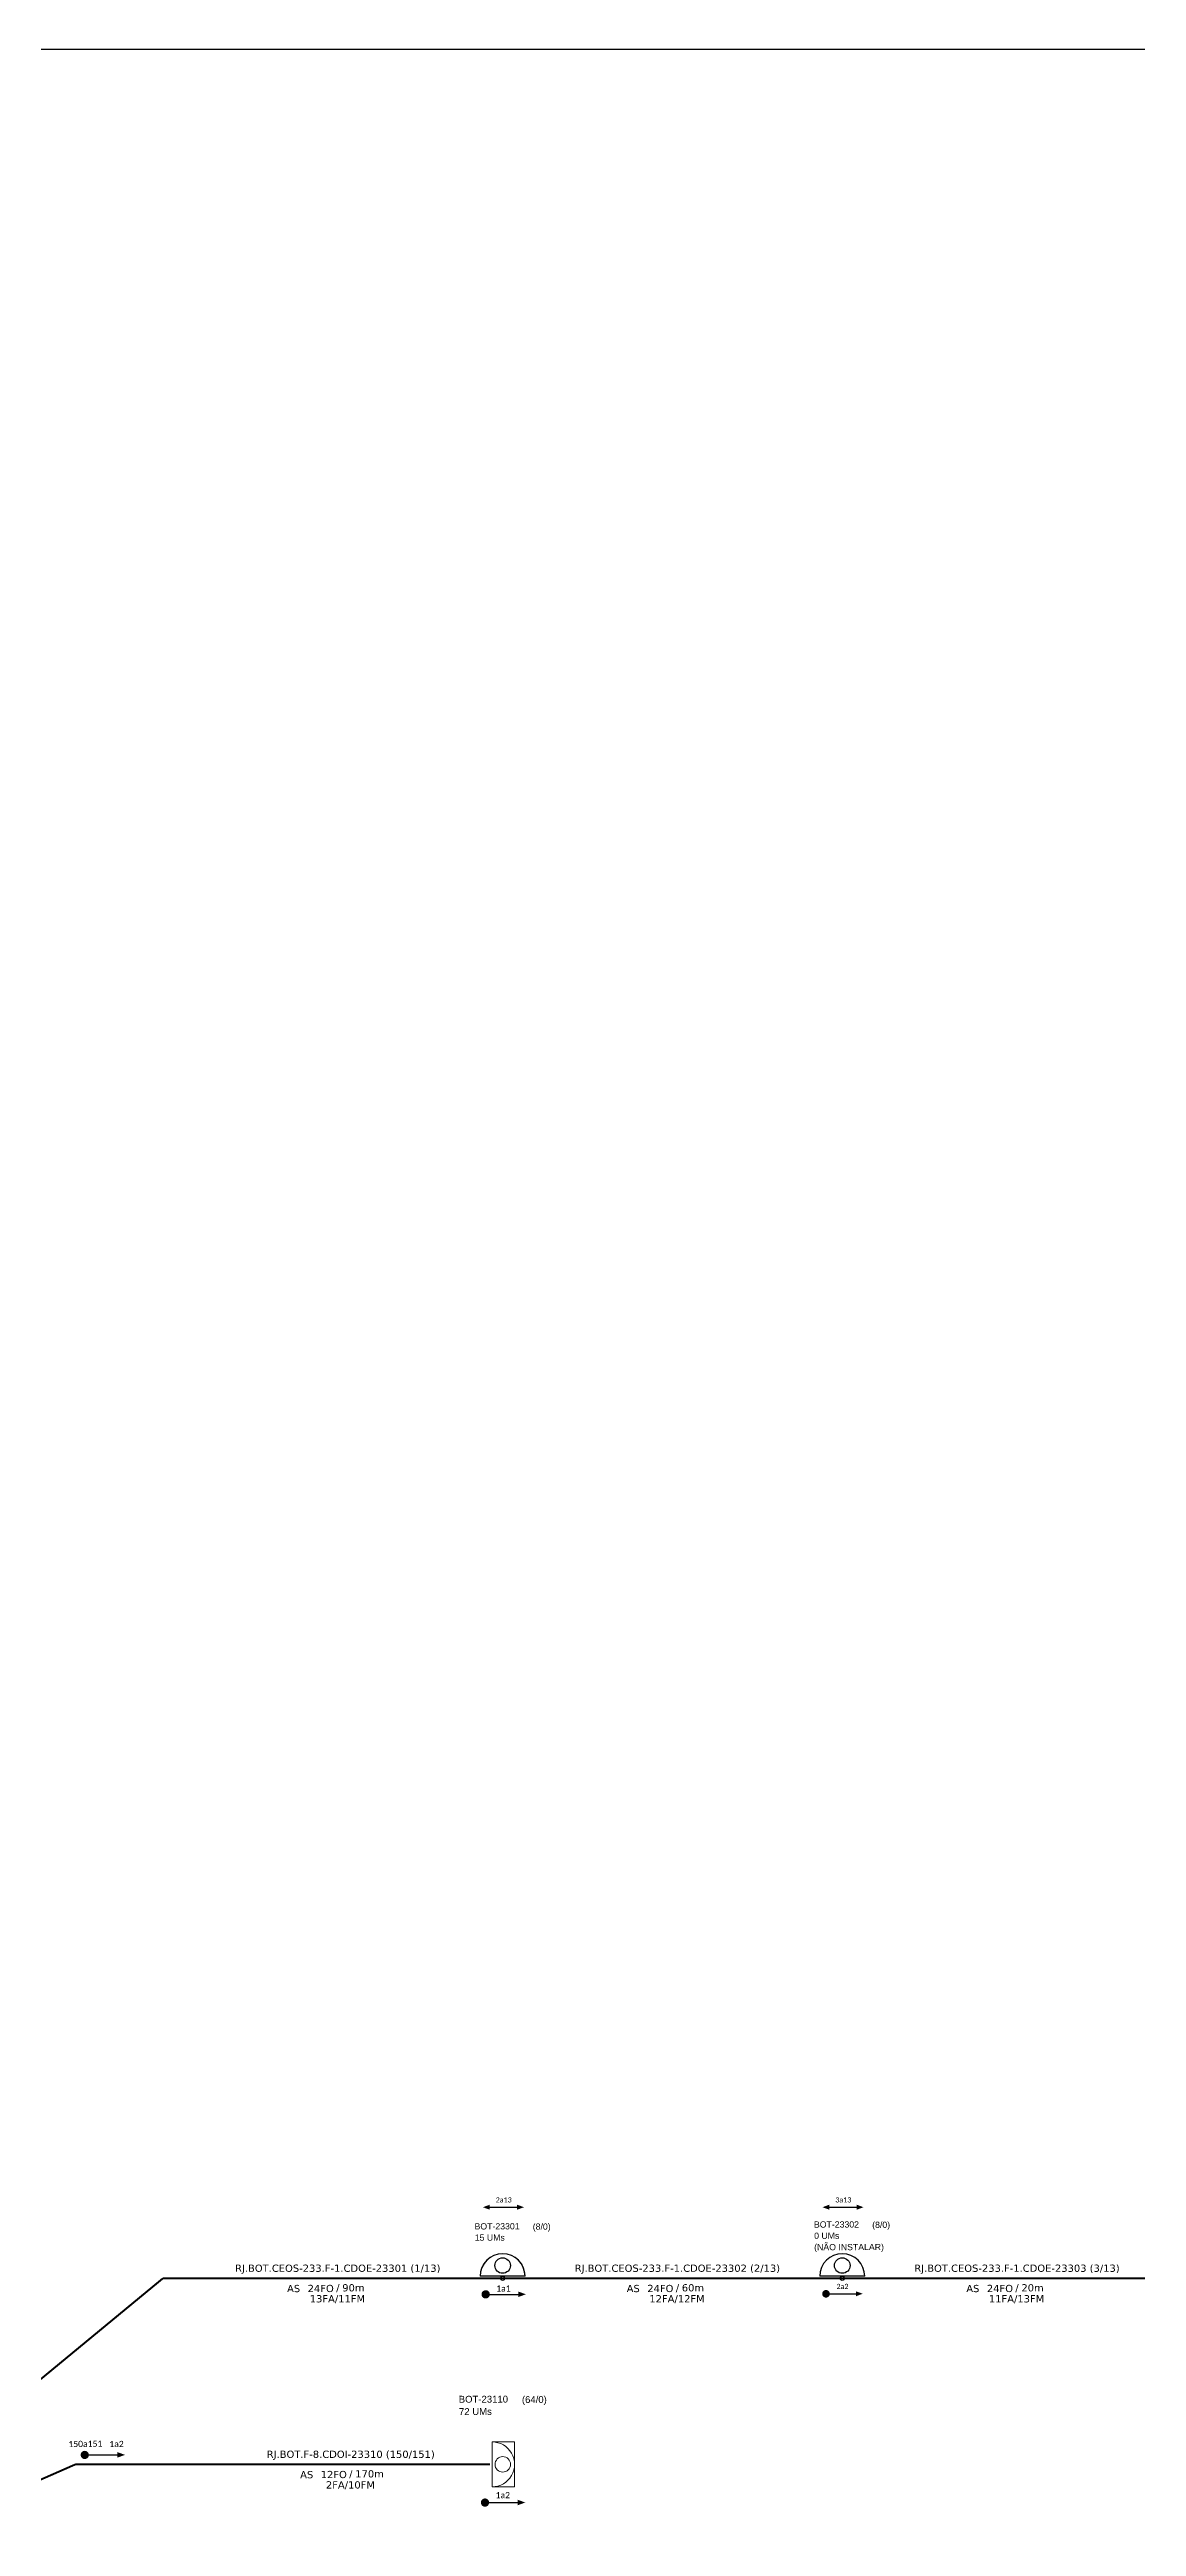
# Model space of a CAD drawing. Header units: metres. Extents: x -425 to 416, y -480 to 114.
# Drawn here: x -198.3 to -36.1, y -255.6 to 114 of the extents above; entities that cross this region are included whole.
import ezdxf
from ezdxf.enums import TextEntityAlignment as Align

# ---------------------------------------------------------------- set-up
doc = ezdxf.new("R2010")
doc.units = ezdxf.units.M
for name, color, linetype, lineweight in [("20.0-LEGENDA DOS CDO'S", 1, 'Continuous', 0), ('20.1-CDO_INTERIOR', 1, 'Continuous', 0), ('20.2-CDO_POSTE', 1, 'Continuous', 5), ('40.1-ETIQUETAS', 1, 'Continuous', 20)]:
    doc.layers.add(name, color=color, linetype=linetype, lineweight=lineweight)
doc.layers.add('CAP a instalar', color=1, linetype='Continuous')
doc.layers.add('SETA', color=7, linetype='Continuous')
doc.styles.add('ARIAL', font='arial.ttf')
doc.styles.add('siredit', font='verdana.ttf')
doc.styles.get("Standard").update_dxf_attribs({"font": 'arial.ttf'})
doc.linetypes.add('FENCELINE1', pattern='A,0.25,-0.1,[133,ltypeshp.shx,S=0.1,R=0,X=-0.1,Y=0],-0.1,1', length=1.45)

# ---------------------------------------------------------------- blocks, each defined once
blk = doc.blocks.new('CDOE-TEXTO PADRÃO')
at = {"layer": "20.0-LEGENDA DOS CDO'S", "color": 0, "style": 'ARIAL'}
for tag, p in [('CDO_N', (0.49, 7.39)), ('SAP', (0.51, 1.67)), ('CORDOALHA', (0.5, 4.33)), ('SPLITER_1', (0.59, -0.91)), ('SPLITER_2', (0.6, -3.55)), ('(XX-XX_F)S', (0.54, -8.29)), ('(XX-XX_L)S', (0.55, -10.83)), ('UMS', (0.55, -13.15))]:
    blk.add_attdef(tag, p, '', height=1.7, rotation=0.11799, dxfattribs=at)
blk.add_attdef('FIBRAS_UTILIZADAS', text='', height=1.7, rotation=0.11799, dxfattribs=at).set_placement((19.77, 7.43), align=Align.CENTER)
blk = doc.blocks.new('ETIQUETA_RS5F')
at = {"layer": '40.1-ETIQUETAS', "color": 0, "style": 'siredit'}
blk.add_text('/', height=1.5, dxfattribs=at).set_placement((1.55, -1.95), align=Align.MIDDLE_RIGHT)
for tag, p in [('ETIQUETA_R_SECUNDARIA', (1.18, 2.1)), ('ETIQUETA_R_PRIMARIA', (1.18, 4.1)), ('F_ATIVAS/F_MORTAS', (1.11, -4.24))]:
    blk.add_attdef(tag, text='', height=1.5, dxfattribs=at).set_placement(p, align=Align.MIDDLE_CENTER)
for tag, p in [('TIPO_CABO', (-6.62, -2.12)), ('CAP_CABO', (0.37, -2.09))]:
    blk.add_attdef(tag, text='', height=1.5, dxfattribs=at).set_placement(p, align=Align.MIDDLE_RIGHT)
blk.add_attdef('METROS', text='', height=1.5, dxfattribs=at).set_placement((2.11, -1.95), align=Align.MIDDLE_LEFT)
for tag, p in [('FUSÃO_1', (0.82, -8.39)), ('FUSÃO_2', (0.82, -10.6)), ('FUSÃO_3', (0.82, -12.93)), ('FUSÃO_4', (0.82, -15.14)), ('FUSÃO_5', (0.82, -17.16))]:
    blk.add_attdef(tag, text='', height=1.5, dxfattribs=at).set_placement(p, align=Align.CENTER)

msp = doc.modelspace()

# ---------------------------------------------------------------- linework, layer by layer
at = {"color": 7}
msp.add_line((-127.3, -218.21), (-134, -218.21), dxfattribs=at)
at = {"color": 8}
msp.add_line((-76.63, -218.21), (-83.34, -218.21), dxfattribs=at)
at = {"color": 7}
msp.add_lwpolyline([(-424.68, -479.97), (416.32, -479.97), (416.32, 114.03), (-424.68, 114.03)], close=True, dxfattribs=at)
for points, const_width in [([(-133.49, -220.92, 1), (-132.87, -220.92, 1)], 0.616), ([(-82.69, -220.84, 1), (-82.12, -220.84, 1)], 0.564), ([(-193.3, -244.88, 1), (-192.69, -244.88, 1)], 0.616), ([(-133.59, -251.99, 1), (-132.97, -251.99, 1)], 0.616)]:
    msp.add_lwpolyline(points, format="xyb", close=True, dxfattribs=dict(const_width=const_width))
at = {"color": 1}
msp.add_circle((-130.65, -216.62), 1.16, dxfattribs=at)
at = {"color": 8}
for centre, radius in [((-79.98, -216.62), 1.16), ((-79.98, -218.52), 0.31)]:
    msp.add_circle(centre, radius, dxfattribs=at)
at = {"color": 7}
msp.add_circle((-130.65, -218.52), 0.31, dxfattribs=at)
at = {"color": 1}
msp.add_arc((-130.65, -218.21), 3.35, 0, 180, dxfattribs=at)
at = {"color": 8}
msp.add_arc((-79.98, -218.21), 3.35, 0, 180, dxfattribs=at)
at = {"layer": '40.1-ETIQUETAS', "color": 252, "true_color": 0x939598}
msp.add_lwpolyline([(-132.22, -242.94), (-128.86, -242.94), (-128.86, -249.66), (-132.22, -249.66)], close=True, dxfattribs=at)
at = {"layer": '40.1-ETIQUETAS', "color": 7}
for centre, major_axis, start_param, end_param in [((-130.65, -218.21), (-2.37, -2.37), 2.356194, 5.497787), ((-130.65, -216.62), (-0.818, 0.818), 3.926991, 10.210176)]:
    msp.add_ellipse(centre, major_axis=major_axis, ratio=1, start_param=start_param, end_param=end_param, dxfattribs=at)
at = {"layer": '40.1-ETIQUETAS', "color": 252, "true_color": 0x939598}
for centre, major_axis, start_param, end_param in [((-132.22, -246.29), (-2.37, 2.37), 2.356194, 5.497787), ((-130.63, -246.29), (0.818, 0.818), 3.926991, 10.210176)]:
    msp.add_ellipse(centre, major_axis=major_axis, ratio=1, start_param=start_param, end_param=end_param, dxfattribs=at)
at = {"layer": 'CAP a instalar', "color": 7, "linetype": 'FENCELINE1', "ltscale": 7, "const_width": 0.288}
for points in [[(-238.41, -265.62), (-181.32, -218.52)], [(-130.65, -218.52), (-181.32, -218.52)], [(-79.98, -218.52), (-130.65, -218.52)], [(-29.31, -218.52), (-79.98, -218.52)]]:
    msp.add_lwpolyline(points, dxfattribs=at)
at = {"layer": 'CAP a instalar', "color": 251, "linetype": 'FENCELINE1', "ltscale": 7, "true_color": 0x636466, "const_width": 0.288}
for points in [[(-194.39, -246.29), (-238.41, -265.62)], [(-194.39, -246.29), (-132.53, -246.29)]]:
    msp.add_lwpolyline(points, dxfattribs=at)
at = {"layer": 'SETA'}
for points in [[(-132.95, -207.92), (-128.11, -207.92)], [(-82.29, -207.92), (-77.44, -207.92)], [(-133.18, -220.92), (-127.88, -220.92)], [(-82.41, -220.84), (-77.56, -220.84)], [(-192.77, -244.88), (-187.92, -244.88)], [(-133.28, -251.99), (-127.98, -251.99)]]:
    msp.add_lwpolyline(points, dxfattribs=at)
for points in [[(-132.56, -207.54), (-133.6, -207.92), (-132.56, -208.29)], [(-128.5, -207.54), (-127.46, -207.92), (-128.5, -208.29)], [(-81.9, -207.54), (-82.93, -207.92), (-81.9, -208.29)], [(-77.83, -207.54), (-76.8, -207.92), (-77.83, -208.29)], [(-128.31, -220.5), (-127.18, -220.91), (-128.31, -221.32)], [(-77.95, -220.46), (-76.92, -220.83), (-77.95, -221.21)], [(-188.12, -244.46), (-186.99, -244.87), (-188.12, -245.28)], [(-128.4, -251.57), (-127.27, -251.98), (-128.4, -252.39)]]:
    msp.add_solid(points, dxfattribs=at)

# ---------------------------------------------------------------- block references
at = {"layer": '20.1-CDO_INTERIOR', "color": 8}
ref = msp.add_blockref('CDOE-TEXTO PADRÃO', (-80.2, -217.2), dxfattribs=dict(at, xscale=0.5478926338466266, yscale=0.5478926338466266, zscale=0.5478926338466266, rotation=359.9999999917983))
ref.add_attrib('CDO_N', 'BOT-23302', (-84.2, -210.96), dxfattribs={"layer": "20.0-LEGENDA DOS CDO'S", "color": 0, "height": 0.931, "rotation": 0.118, "style": 'ARIAL'})
ref.add_attrib('CORDOALHA', '0 UMs', (-84.17, -212.64), dxfattribs={"layer": "20.0-LEGENDA DOS CDO'S", "color": 0, "height": 0.931, "rotation": 0.118, "style": 'ARIAL'})
ref.add_attrib('SAP', '(NÃO INSTALAR)', (-84.17, -214.34), dxfattribs={"layer": "20.0-LEGENDA DOS CDO'S", "color": 0, "height": 0.9313, "rotation": 0.118, "style": 'ARIAL'})
ref.add_attrib('FIBRAS_UTILIZADAS', '       (8/0)', dxfattribs={"layer": "20.0-LEGENDA DOS CDO'S", "color": 0, "height": 0.9313, "rotation": 0.118, "style": 'ARIAL'}).set_placement((-75.44, -211.01), align=Align.CENTER)
at = {"layer": '20.2-CDO_POSTE', "color": 7}
ref = msp.add_blockref('CDOE-TEXTO PADRÃO', (-130.84, -217.48), dxfattribs=dict(at, xscale=0.5478926374533625, yscale=0.5478926374533625, zscale=0.5478926374533625, rotation=359.9999999917983))
ref.add_attrib('CDO_N', 'BOT-23301', (-134.84, -211.24), dxfattribs={"layer": "20.0-LEGENDA DOS CDO'S", "color": 0, "height": 0.931, "rotation": 0.118, "style": 'ARIAL'})
ref.add_attrib('CORDOALHA', '15 UMs', (-134.81, -212.92), dxfattribs={"layer": "20.0-LEGENDA DOS CDO'S", "color": 0, "height": 0.931, "rotation": 0.118, "style": 'ARIAL'})
ref.add_attrib('FIBRAS_UTILIZADAS', '       (8/0)', dxfattribs={"layer": "20.0-LEGENDA DOS CDO'S", "color": 0, "height": 0.9313, "rotation": 0.118, "style": 'ARIAL'}).set_placement((-126.08, -211.28), align=Align.CENTER)
at = {"layer": '40.1-ETIQUETAS', "color": 7}
ref = msp.add_blockref('ETIQUETA_RS5F', (-156.1, -218.53), dxfattribs=dict(at, xscale=0.7190564998036129, yscale=0.7190564998036129, zscale=0.7190564998036129))
ref.add_attrib('ETIQUETA_R_SECUNDARIA', 'RJ.BOT.CEOS-233.F-1.CDOE-23301 (1/13)', dxfattribs={"color": 0, "height": 1.0786, "style": 'siredit'}).set_placement((-155.25, -217.02), align=Align.MIDDLE_CENTER)
ref.add_attrib('TIPO_CABO', 'AS', dxfattribs={"color": 0, "height": 1.079, "style": 'siredit'}).set_placement((-160.86, -220.05), align=Align.MIDDLE_RIGHT)
ref.add_attrib('CAP_CABO', '24FO', dxfattribs={"color": 0, "height": 1.079, "style": 'siredit'}).set_placement((-155.84, -220.04), align=Align.MIDDLE_RIGHT)
ref.add_attrib('METROS', '90m', dxfattribs={"color": 0, "height": 1.079, "style": 'siredit'}).set_placement((-154.58, -219.94), align=Align.MIDDLE_LEFT)
ref.add_attrib('F_ATIVAS/F_MORTAS', '13FA/11FM', dxfattribs={"color": 0, "height": 1.079, "style": 'siredit'}).set_placement((-155.3, -221.58), align=Align.MIDDLE_CENTER)
ref = msp.add_blockref('ETIQUETA_RS5F', (-105.43, -218.53), dxfattribs=dict(at, xscale=0.7190564998036129, yscale=0.7190564998036129, zscale=0.7190564998036129))
ref.add_attrib('ETIQUETA_R_SECUNDARIA', 'RJ.BOT.CEOS-233.F-1.CDOE-23302 (2/13)', dxfattribs={"color": 0, "height": 1.0786, "style": 'siredit'}).set_placement((-104.58, -217.02), align=Align.MIDDLE_CENTER)
ref.add_attrib('TIPO_CABO', 'AS', dxfattribs={"color": 0, "height": 1.079, "style": 'siredit'}).set_placement((-110.19, -220.05), align=Align.MIDDLE_RIGHT)
ref.add_attrib('CAP_CABO', '24FO', dxfattribs={"color": 0, "height": 1.079, "style": 'siredit'}).set_placement((-105.17, -220.04), align=Align.MIDDLE_RIGHT)
ref.add_attrib('METROS', '60m', dxfattribs={"color": 0, "height": 1.079, "style": 'siredit'}).set_placement((-103.92, -219.94), align=Align.MIDDLE_LEFT)
ref.add_attrib('F_ATIVAS/F_MORTAS', '12FA/12FM', dxfattribs={"color": 0, "height": 1.079, "style": 'siredit'}).set_placement((-104.63, -221.58), align=Align.MIDDLE_CENTER)
ref = msp.add_blockref('ETIQUETA_RS5F', (-54.77, -218.53), dxfattribs=dict(at, xscale=0.7190564998036129, yscale=0.7190564998036129, zscale=0.7190564998036129))
ref.add_attrib('ETIQUETA_R_SECUNDARIA', 'RJ.BOT.CEOS-233.F-1.CDOE-23303 (3/13)', dxfattribs={"color": 0, "height": 1.0786, "style": 'siredit'}).set_placement((-53.91, -217.02), align=Align.MIDDLE_CENTER)
ref.add_attrib('TIPO_CABO', 'AS', dxfattribs={"color": 0, "height": 1.079, "style": 'siredit'}).set_placement((-59.52, -220.05), align=Align.MIDDLE_RIGHT)
ref.add_attrib('CAP_CABO', '24FO', dxfattribs={"color": 0, "height": 1.079, "style": 'siredit'}).set_placement((-54.5, -220.04), align=Align.MIDDLE_RIGHT)
ref.add_attrib('METROS', '20m', dxfattribs={"color": 0, "height": 1.079, "style": 'siredit'}).set_placement((-53.25, -219.94), align=Align.MIDDLE_LEFT)
ref.add_attrib('F_ATIVAS/F_MORTAS', '11FA/13FM', dxfattribs={"color": 0, "height": 1.079, "style": 'siredit'}).set_placement((-53.97, -221.58), align=Align.MIDDLE_CENTER)
at = {"layer": '40.1-ETIQUETAS', "color": 252, "true_color": 0x939598}
ref = msp.add_blockref('CDOE-TEXTO PADRÃO', (-132.83, -243.9), dxfattribs=dict(at, xscale=0.5992137593061494, yscale=0.5992137593061494, zscale=0.5992137593061494))
ref.add_attrib('CDO_N', 'BOT-23110', (-137.2, -237.08), dxfattribs={"layer": "20.0-LEGENDA DOS CDO'S", "color": 0, "height": 1.019, "rotation": 0.118, "style": 'ARIAL'})
ref.add_attrib('CORDOALHA', '72 UMs', (-137.16, -238.92), dxfattribs={"layer": "20.0-LEGENDA DOS CDO'S", "color": 0, "height": 1.019, "rotation": 0.118, "style": 'ARIAL'})
ref.add_attrib('FIBRAS_UTILIZADAS', '       (64/0)', dxfattribs={"layer": "20.0-LEGENDA DOS CDO'S", "color": 0, "height": 1.0186, "rotation": 0.118, "style": 'ARIAL'}).set_placement((-127.3, -237.13), align=Align.CENTER)
at = {"layer": 'CAP a instalar', "color": 251, "linetype": 'FENCELINE1', "ltscale": 7, "true_color": 0x636466}
ref = msp.add_blockref('ETIQUETA_RS5F', (-154.16, -246.29), dxfattribs=dict(at, xscale=0.7190564998036129, yscale=0.7190564998036129, zscale=0.7190564998036129))
ref.add_attrib('ETIQUETA_R_SECUNDARIA', 'RJ.BOT.F-8.CDOI-23310 (150/151)', dxfattribs={"layer": '40.1-ETIQUETAS', "color": 0, "height": 1.0786, "style": 'siredit'}).set_placement((-153.31, -244.78), align=Align.MIDDLE_CENTER)
ref.add_attrib('TIPO_CABO', 'AS', dxfattribs={"layer": '40.1-ETIQUETAS', "color": 0, "height": 1.079, "style": 'siredit'}).set_placement((-158.91, -247.82), align=Align.MIDDLE_RIGHT)
ref.add_attrib('CAP_CABO', '12FO', dxfattribs={"layer": '40.1-ETIQUETAS', "color": 0, "height": 1.079, "style": 'siredit'}).set_placement((-153.89, -247.8), align=Align.MIDDLE_RIGHT)
ref.add_attrib('METROS', '170m', dxfattribs={"layer": '40.1-ETIQUETAS', "color": 0, "height": 1.079, "style": 'siredit'}).set_placement((-152.64, -247.7), align=Align.MIDDLE_LEFT)
ref.add_attrib('F_ATIVAS/F_MORTAS', '2FA/10FM', dxfattribs={"layer": '40.1-ETIQUETAS', "color": 0, "height": 1.079, "style": 'siredit'}).set_placement((-153.36, -249.35), align=Align.MIDDLE_CENTER)

# ---------------------------------------------------------------- texts
at = {"attachment_point": 5}
for s, insert, char_height, width, rotation in [('\\C7;\\fCalibri|b0|i0|c0|p34;2a13', (-130.49, -206.83), 0.7666, 14.2941, 360), ('\\C7;\\fCalibri|b0|i0|c0|p34;3a13', (-79.82, -206.83), 0.7666, 14.2941, 360), ('\\C7;\\fCalibri|b0|i0|c0|p34;2a2', (-79.94, -219.74), 0.7666, 14.2941, 360), ('\\C7;\\fCalibri|b0|i0|c0|p34;150a151', (-192.91, -243.23), 0.9247, 15.6331, 0.8242), ('\\C7;\\fCalibri|b0|i0|c0|p34;1a2', (-188.26, -243.25), 0.9247, 15.6331, 0.0959)]:
    msp.add_mtext(s, dxfattribs=dict(at, insert=insert, char_height=char_height, width=width, rotation=rotation))
at = {"char_height": 0.9247, "width": 15.6331, "attachment_point": 5}
for s, insert in [('\\C7;\\fCalibri|b0|i0|c0|p34;1a1', (-130.53, -220.04)), ('\\C7;\\fCalibri|b0|i0|c0|p34;1a2', (-130.63, -250.88))]:
    msp.add_mtext(s, dxfattribs=dict(at, insert=insert))

doc.saveas('drawing.dxf')
